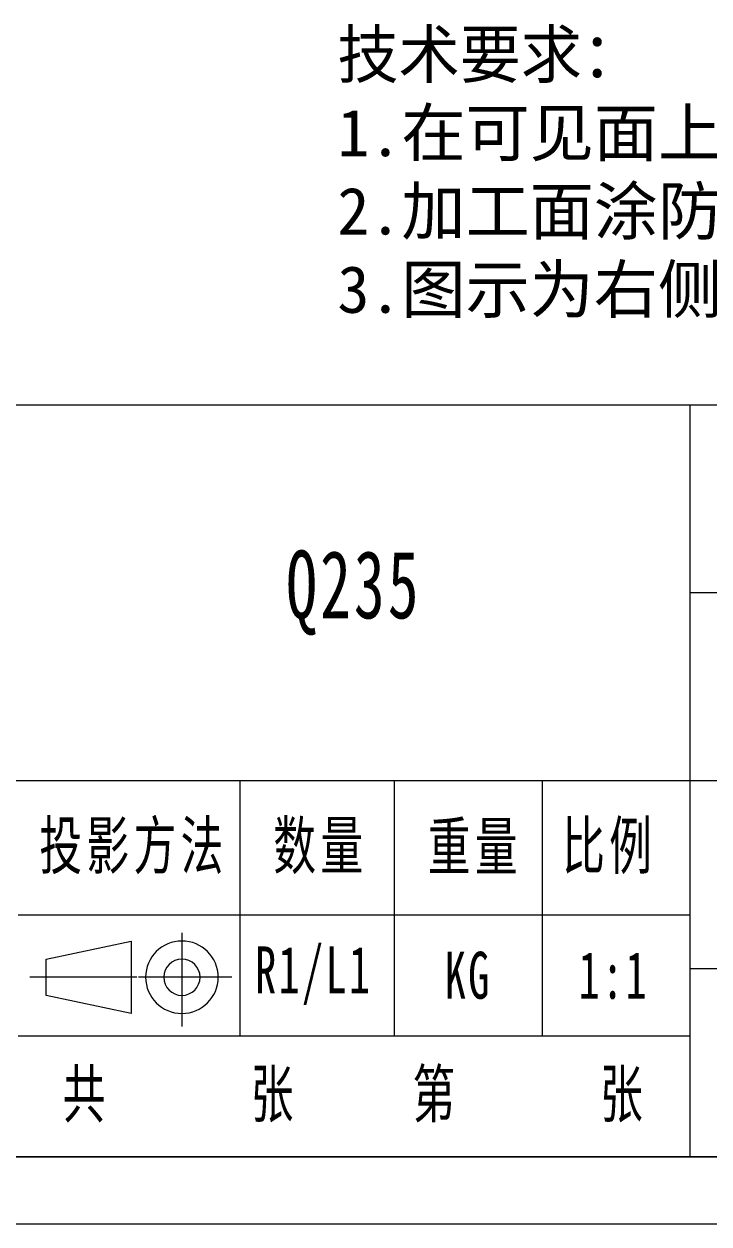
# Model space of a CAD drawing. Header units: millimetres. Extents: x -15766 to 80009, y -9701 to 15159.
# Drawn here: x -11242.1 to -11191.1, y 8886 to 8975.4 of the extents above; entities that cross this region are included whole.
import ezdxf

# ---------------------------------------------------------------- set-up
doc = ezdxf.new("R2010")
doc.units = ezdxf.units.MM
doc.linetypes.add('CENTER-HOKUTO_1', pattern=[16, 13, -1, 1, -1])
for name, color, linetype, lineweight in [('CDRAFT0', 7, 'Continuous', 18), ('title_frame', 7, 'Continuous', 18), ('word_dim', 9, 'Continuous', 18), ('尺寸线层', 3, 'Continuous', 18), ('粗实线层_1', 7, 'Continuous', 15), ('细实线层', 7, 'Continuous', 18)]:
    doc.layers.add(name, color=color, linetype=linetype, lineweight=lineweight)
doc.styles.add('标准', font='', dxfattribs={"width": 0.667})
doc.styles.get('标准').set_extended_font_data('宋体')

# ---------------------------------------------------------------- blocks, each defined once
blk = doc.blocks.new('*X1984')
at = {"layer": 'CDRAFT0'}
blk.add_line((0, 0), (420, 0), dxfattribs=at)
at = {"layer": '粗实线层_1'}
blk.add_line((25, 5), (415, 5), dxfattribs=at)

msp = doc.modelspace()

# ---------------------------------------------------------------- linework, layer by layer
at = {"layer": '粗实线层_1'}
for p, q in [((-11142.57784, 8946.97315), (-11322.57784, 8946.97315)), ((-11192.57784, 8946.97315), (-11192.57784, 8890.97315)), ((-11142.57784, 8932.97315), (-11192.57784, 8932.97315)), ((-11192.57784, 8918.97315), (-11322.57784, 8918.97315)), ((-11226.07784, 8918.97315), (-11226.07784, 8899.97315)), ((-11214.57784, 8918.97315), (-11214.57784, 8899.97315)), ((-11203.57784, 8918.97315), (-11203.57784, 8899.97315)), ((-11142.57784, 8918.97315), (-11192.57784, 8918.97315)), ((-11142.57784, 8904.97315), (-11192.57784, 8904.97315)), ((-11192.57784, 8899.97315), (-11242.57784, 8899.97315)), ((-11142.57784, 8890.97315), (-11322.57784, 8890.97315))]:
    msp.add_line(p, q, dxfattribs=at)
at = {"layer": '细实线层'}
msp.add_line((-11192.57784, 8908.97315), (-11242.57784, 8908.97315), dxfattribs=at)
at = {"layer": '细实线层', "color": 3}
for p, q in [((-11240.47617, 8905.70198), (-11234.14912, 8907.05198)), ((-11234.14912, 8907.05198), (-11234.14912, 8901.65198)), ((-11240.47617, 8903.00198), (-11240.47617, 8905.70198)), ((-11234.14912, 8901.65198), (-11240.47617, 8903.00198))]:
    msp.add_line(p, q, dxfattribs=at)
at = {"layer": '细实线层', "color": 2, "linetype": 'CENTER-HOKUTO_1', "lineweight": 18}
for p, q in [((-11230.37972, 8907.67298), (-11230.37972, 8900.69618)), ((-11233.7298, 8904.35198), (-11241.68786, 8904.35198)), ((-11226.66737, 8904.35198), (-11233.62303, 8904.35198))]:
    msp.add_line(p, q, dxfattribs=at)
at = {"layer": '细实线层', "color": 3}
for radius in [2.7, 1.35]:
    msp.add_arc((-11230.37972, 8904.35198), radius, 0, 359.9893827, dxfattribs=at)

# ---------------------------------------------------------------- block references
at = {"layer": 'title_frame'}
msp.add_blockref('*X1984', (-11557.57784, 8885.97315), dxfattribs=at)

# ---------------------------------------------------------------- texts
at = {"layer": 'word_dim', "linetype": 'Continuous', "ltscale": 4, "insert": (-11218.80638, 8974.84475), "char_height": 3.5, "width": 139.6035818, "attachment_point": 1}
msp.add_mtext('{\\C3;技术要求：\\P\\fNSimSun|b0|i0|c134|p49;1\\fSimSun|b0|i0|c134|p49;.在可见面上刻零件号;\\P2.加工面涂防锈漆，其余表面按色板喷漆;\\P\\fNSimSun|b0|i0|c134|p49;3.图示为右侧，左侧与之对称制作。}', dxfattribs=at)
at = {"layer": '尺寸线层', "attachment_point": 5, "line_spacing_factor": 1.15057, "style": '标准'}
for s, insert, char_height, width in [('{\\T1.1;Q235}', (-11217.57784, 8932.97315), 5.0503058, 29.4580043), ('\\T1.1;投影方法', (-11233.98284, 8913.97315), 3.5, 22), ('\\T1.1;数量', (-11220.07784, 8913.97315), 3.5, 22), ('\\T1.1;重量', (-11208.57784, 8913.97315), 3.5, 22), ('\\T1.1;比例', (-11198.57784, 8913.97315), 3.5, 22), ('{\\T1.1;R1/L1}', (-11220.57784, 8904.47315), 3.5, 11), ('{\\T1.1;KG}', (-11209.07784, 8904.47315), 3.5, 11), ('{\\T1.1;1:1}', (-11198.24303, 8904.47315), 3.5, 10.6696195), ('\\T1.1;共', (-11237.50651, 8895.47315), 3.5, 8), ('\\T1.1;张', (-11223.50651, 8895.47315), 3.5, 8), ('\\T1.1;第', (-11211.4676, 8895.47315), 3.5, 8), ('\\T1.1;张', (-11197.50651, 8895.47315), 3.5, 8)]:
    msp.add_mtext(s, dxfattribs=dict(at, insert=insert, char_height=char_height, width=width))

doc.saveas('drawing.dxf')
